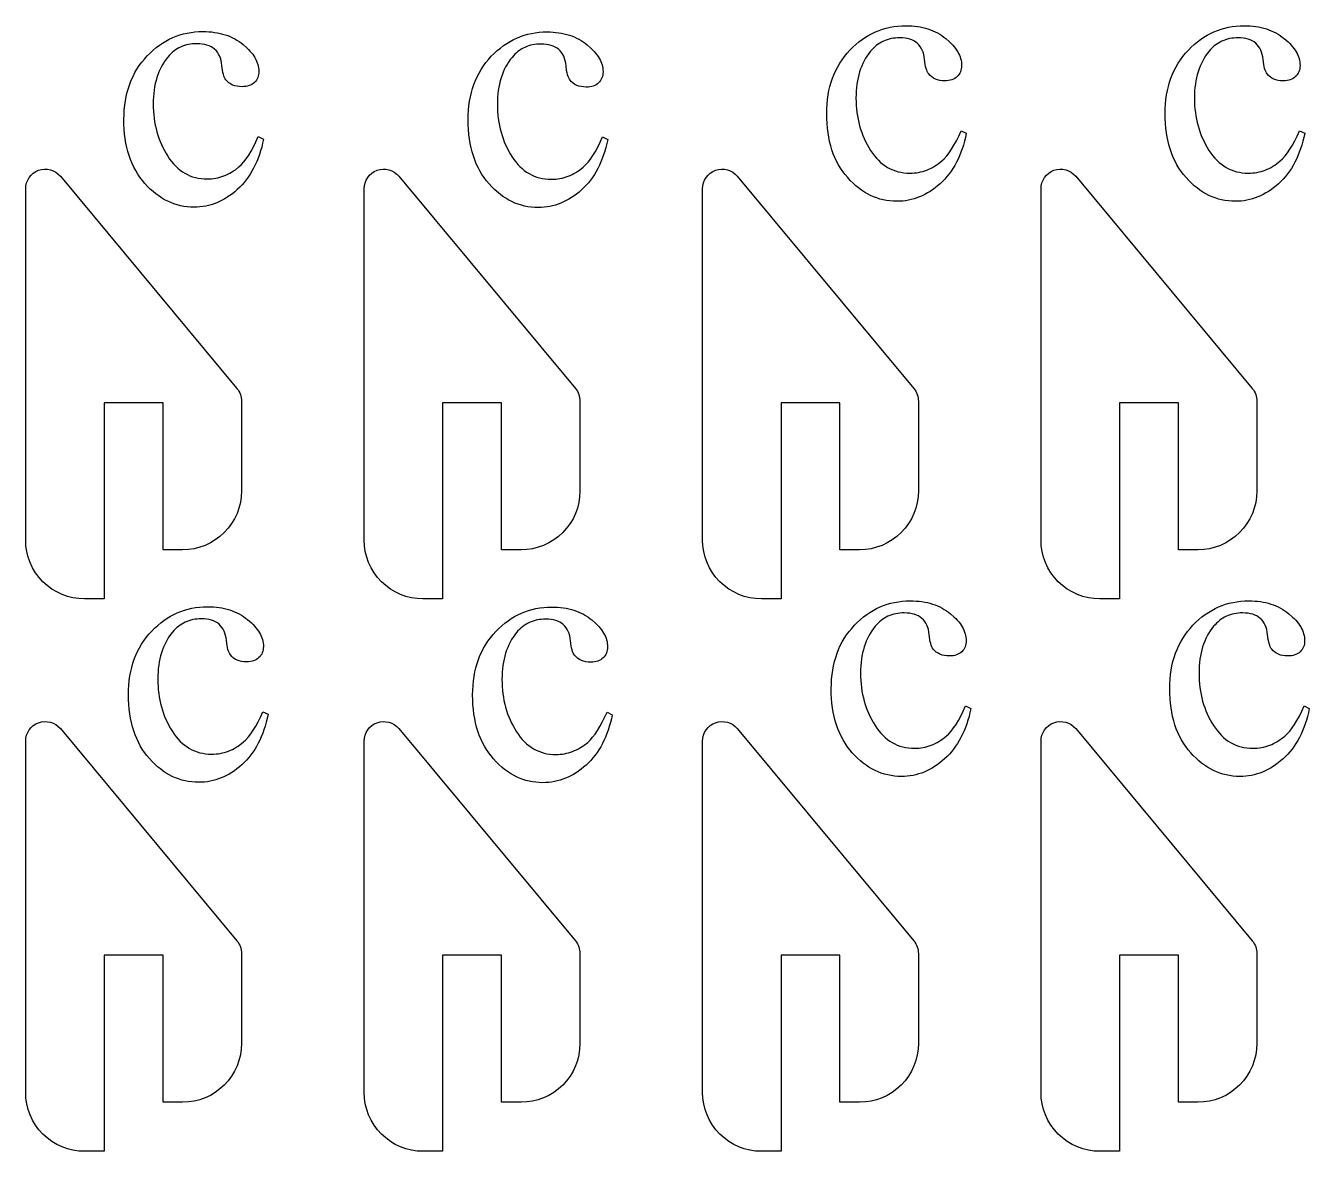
# Model space of a CAD drawing. Extents: x 5 to 599, y -219 to 392.
# Drawn here: x 10.6 to 79.8, y 16.2 to 76.9 of the extents above; entities that cross this region are included whole.
import ezdxf

# ---------------------------------------------------------------- set-up
doc = ezdxf.new("R2010")
doc.units = 0
doc.header["$MEASUREMENT"] = 0
doc.layers.add('EXT', color=1, linetype='CONTINUOUS')
doc.layers.add('TEXT', color=18, linetype='CONTINUOUS')

msp = doc.modelspace()

# ---------------------------------------------------------------- linework, layer by layer
at = {"layer": 'EXT'}
for points in [[(13.751, 45.949, -0.414214), (10.576, 49.124), (10.576, 68.071, -0.701787), (12.448, 68.747), (21.974, 57.297, -0.175235), (22.219, 56.62), (22.219, 51.77, -0.414214), (19.043, 48.595), (17.985, 48.595), (17.985, 56.533), (14.81, 56.533), (14.81, 45.949)], [(32.009, 45.949, -0.414214), (28.834, 49.124), (28.834, 68.071, -0.701787), (30.706, 68.747), (40.231, 57.297, -0.175235), (40.476, 56.62), (40.476, 51.77, -0.414214), (37.301, 48.595), (36.242, 48.595), (36.242, 56.533), (33.067, 56.533), (33.067, 45.949)], [(50.266, 45.949, -0.414214), (47.091, 49.124), (47.091, 68.071, -0.701787), (48.963, 68.747), (58.489, 57.297, -0.175235), (58.733, 56.62), (58.733, 51.77, -0.414214), (55.558, 48.595), (54.5, 48.595), (54.5, 56.533), (51.324, 56.533), (51.324, 45.949)], [(68.523, 45.949, -0.414214), (65.348, 49.124), (65.348, 68.071, -0.701787), (67.22, 68.747), (76.746, 57.297, -0.175235), (76.991, 56.62), (76.991, 51.77, -0.414214), (73.815, 48.595), (72.757, 48.595), (72.757, 56.533), (69.582, 56.533), (69.582, 45.949)], [(13.751, 16.153, -0.414214), (10.576, 19.329), (10.576, 38.275, -0.701787), (12.448, 38.952), (21.974, 27.502, -0.175235), (22.219, 26.825), (22.219, 21.975, -0.414214), (19.043, 18.799), (17.985, 18.799), (17.985, 26.737), (14.81, 26.737), (14.81, 16.153)], [(32.009, 16.153, -0.414214), (28.834, 19.329), (28.834, 38.275, -0.701787), (30.706, 38.952), (40.231, 27.502, -0.175235), (40.476, 26.825), (40.476, 21.975, -0.414214), (37.301, 18.799), (36.242, 18.799), (36.242, 26.737), (33.067, 26.737), (33.067, 16.153)], [(50.266, 16.153, -0.414214), (47.091, 19.329), (47.091, 38.275, -0.701787), (48.963, 38.952), (58.489, 27.502, -0.175235), (58.733, 26.825), (58.733, 21.975, -0.414214), (55.558, 18.799), (54.5, 18.799), (54.5, 26.737), (51.324, 26.737), (51.324, 16.153)], [(68.523, 16.153, -0.414214), (65.348, 19.329), (65.348, 38.275, -0.701787), (67.22, 38.952), (76.746, 27.502, -0.175235), (76.991, 26.825), (76.991, 21.975, -0.414214), (73.815, 18.799), (72.757, 18.799), (72.757, 26.737), (69.582, 26.737), (69.582, 16.153)]]:
    msp.add_lwpolyline(points, format="xyb", close=True, dxfattribs=at)
at = {"layer": 'TEXT'}
for points in [[(61.318, 71.063), (61.27, 70.845), (61.217, 70.634), (61.158, 70.429), (61.094, 70.231), (61.025, 70.038), (60.95, 69.853), (60.87, 69.673), (60.784, 69.5), (60.693, 69.334), (60.596, 69.173), (60.494, 69.02), (60.387, 68.872), (60.274, 68.731), (60.156, 68.596), (60.032, 68.467), (59.903, 68.345), (59.771, 68.23), (59.636, 68.122), (59.5, 68.022), (59.362, 67.929), (59.223, 67.844), (59.081, 67.766), (58.938, 67.695), (58.794, 67.632), (58.647, 67.576), (58.499, 67.528), (58.348, 67.487), (58.197, 67.454), (58.043, 67.428), (57.888, 67.409), (57.73, 67.398), (57.571, 67.394), (57.383, 67.399), (57.197, 67.414), (57.014, 67.439), (56.835, 67.474), (56.658, 67.519), (56.485, 67.574), (56.314, 67.639), (56.147, 67.714), (55.983, 67.799), (55.821, 67.893), (55.663, 67.998), (55.508, 68.113), (55.356, 68.238), (55.207, 68.373), (55.061, 68.517), (54.918, 68.672), (54.781, 68.836), (54.652, 69.006), (54.533, 69.183), (54.423, 69.367), (54.321, 69.559), (54.228, 69.757), (54.144, 69.962), (54.069, 70.175), (54.003, 70.394), (53.945, 70.621), (53.896, 70.854), (53.857, 71.094), (53.826, 71.342), (53.804, 71.596), (53.79, 71.858), (53.786, 72.126), (53.791, 72.386), (53.806, 72.641), (53.83, 72.889), (53.864, 73.13), (53.908, 73.366), (53.962, 73.596), (54.026, 73.819), (54.099, 74.036), (54.183, 74.247), (54.276, 74.452), (54.379, 74.65), (54.491, 74.843), (54.614, 75.029), (54.746, 75.209), (54.888, 75.383), (55.04, 75.551), (55.198, 75.71), (55.361, 75.859), (55.527, 75.998), (55.698, 76.127), (55.872, 76.245), (56.051, 76.353), (56.233, 76.451), (56.419, 76.539), (56.609, 76.616), (56.803, 76.683), (57.001, 76.739), (57.203, 76.786), (57.409, 76.822), (57.618, 76.847), (57.832, 76.863), (58.05, 76.868), (58.212, 76.865), (58.372, 76.857), (58.527, 76.843), (58.679, 76.824), (58.827, 76.8), (58.972, 76.77), (59.112, 76.734), (59.25, 76.693), (59.383, 76.647), (59.513, 76.595), (59.639, 76.538), (59.762, 76.475), (59.881, 76.407), (59.996, 76.334), (60.108, 76.255), (60.216, 76.17), (60.414, 75.995), (60.504, 75.907), (60.587, 75.818), (60.663, 75.729), (60.733, 75.639), (60.796, 75.55), (60.852, 75.459), (60.902, 75.368), (60.945, 75.277), (60.981, 75.186), (61.011, 75.094), (61.035, 75.001), (61.051, 74.908), (61.061, 74.815), (61.064, 74.721), (61.061, 74.631), (61.049, 74.545), (61.031, 74.463), (61.005, 74.386), (60.971, 74.313), (60.93, 74.245), (60.881, 74.181), (60.825, 74.121), (60.763, 74.068), (60.694, 74.021), (60.619, 73.982), (60.539, 73.949), (60.452, 73.924), (60.36, 73.906), (60.261, 73.896), (60.157, 73.892), (60.018, 73.898), (59.887, 73.915), (59.765, 73.944), (59.652, 73.985), (59.548, 74.037), (59.453, 74.101), (59.366, 74.176), (59.289, 74.263), (59.249, 74.32), (59.213, 74.388), (59.18, 74.469), (59.151, 74.56), (59.125, 74.664), (59.103, 74.779), (59.069, 75.043), (59.051, 75.183), (59.024, 75.314), (58.988, 75.437), (58.944, 75.551), (58.89, 75.656), (58.827, 75.753), (58.755, 75.842), (58.674, 75.921), (58.585, 75.99), (58.487, 76.049), (58.381, 76.1), (58.267, 76.141), (58.144, 76.173), (58.014, 76.196), (57.875, 76.21), (57.728, 76.214), (57.607, 76.211), (57.49, 76.203), (57.375, 76.189), (57.264, 76.169), (57.155, 76.144), (57.049, 76.113), (56.947, 76.076), (56.847, 76.034), (56.75, 75.986), (56.657, 75.932), (56.566, 75.873), (56.478, 75.808), (56.393, 75.738), (56.312, 75.661), (56.233, 75.58), (56.157, 75.492), (56.061, 75.37), (55.972, 75.244), (55.888, 75.112), (55.811, 74.976), (55.74, 74.835), (55.675, 74.689), (55.617, 74.538), (55.564, 74.382), (55.518, 74.222), (55.478, 74.057), (55.444, 73.887), (55.416, 73.712), (55.394, 73.533), (55.379, 73.348), (55.37, 73.159), (55.366, 72.965), (55.37, 72.767), (55.379, 72.571), (55.394, 72.378), (55.416, 72.189), (55.443, 72.002), (55.477, 71.818), (55.517, 71.637), (55.563, 71.459), (55.615, 71.284), (55.673, 71.112), (55.738, 70.943), (55.808, 70.776), (55.885, 70.613), (55.968, 70.453), (56.057, 70.295), (56.152, 70.141), (56.252, 69.992), (56.357, 69.854), (56.466, 69.725), (56.579, 69.605), (56.697, 69.495), (56.818, 69.394), (56.945, 69.304), (57.075, 69.222), (57.21, 69.151), (57.349, 69.088), (57.492, 69.036), (57.64, 68.993), (57.792, 68.959), (57.948, 68.935), (58.109, 68.921), (58.274, 68.916), (58.393, 68.919), (58.51, 68.926), (58.626, 68.939), (58.74, 68.957), (58.853, 68.98), (58.964, 69.008), (59.073, 69.041), (59.181, 69.08), (59.288, 69.123), (59.393, 69.172), (59.496, 69.225), (59.598, 69.284), (59.699, 69.348), (59.798, 69.417), (59.991, 69.57), (60.125, 69.693), (60.258, 69.84), (60.389, 70.009), (60.52, 70.202), (60.65, 70.417), (60.78, 70.655), (60.908, 70.916), (61.035, 71.199)], [(79.575, 71.063), (79.528, 70.845), (79.474, 70.634), (79.416, 70.429), (79.352, 70.231), (79.282, 70.038), (79.207, 69.853), (79.127, 69.673), (79.041, 69.5), (78.95, 69.334), (78.854, 69.173), (78.752, 69.02), (78.644, 68.872), (78.532, 68.731), (78.413, 68.596), (78.29, 68.467), (78.161, 68.345), (78.028, 68.23), (77.894, 68.122), (77.758, 68.022), (77.62, 67.929), (77.48, 67.844), (77.339, 67.766), (77.196, 67.695), (77.051, 67.632), (76.904, 67.576), (76.756, 67.528), (76.606, 67.487), (76.454, 67.454), (76.3, 67.428), (76.145, 67.409), (75.988, 67.398), (75.829, 67.394), (75.64, 67.399), (75.454, 67.414), (75.272, 67.439), (75.092, 67.474), (74.916, 67.519), (74.742, 67.574), (74.572, 67.639), (74.404, 67.714), (74.24, 67.799), (74.079, 67.893), (73.921, 67.998), (73.765, 68.113), (73.613, 68.238), (73.464, 68.373), (73.318, 68.517), (73.175, 68.672), (73.038, 68.836), (72.91, 69.006), (72.79, 69.183), (72.68, 69.367), (72.578, 69.559), (72.485, 69.757), (72.401, 69.962), (72.326, 70.175), (72.26, 70.394), (72.202, 70.621), (72.154, 70.854), (72.114, 71.094), (72.083, 71.342), (72.061, 71.596), (72.048, 71.858), (72.043, 72.126), (72.048, 72.386), (72.063, 72.641), (72.087, 72.889), (72.122, 73.13), (72.166, 73.366), (72.22, 73.596), (72.283, 73.819), (72.357, 74.036), (72.44, 74.247), (72.533, 74.452), (72.636, 74.65), (72.749, 74.843), (72.871, 75.029), (73.003, 75.209), (73.145, 75.383), (73.297, 75.551), (73.456, 75.71), (73.618, 75.859), (73.785, 75.998), (73.955, 76.127), (74.13, 76.245), (74.308, 76.353), (74.49, 76.451), (74.676, 76.539), (74.866, 76.616), (75.06, 76.683), (75.258, 76.739), (75.46, 76.786), (75.666, 76.822), (75.876, 76.847), (76.089, 76.863), (76.307, 76.868), (76.47, 76.865), (76.629, 76.857), (76.784, 76.843), (76.936, 76.824), (77.084, 76.8), (77.229, 76.77), (77.37, 76.734), (77.507, 76.693), (77.641, 76.647), (77.77, 76.595), (77.897, 76.538), (78.019, 76.475), (78.138, 76.407), (78.253, 76.334), (78.365, 76.255), (78.473, 76.17), (78.672, 75.995), (78.761, 75.907), (78.844, 75.818), (78.921, 75.729), (78.99, 75.639), (79.053, 75.55), (79.11, 75.459), (79.159, 75.368), (79.202, 75.277), (79.239, 75.186), (79.269, 75.094), (79.292, 75.001), (79.309, 74.908), (79.318, 74.815), (79.322, 74.721), (79.318, 74.631), (79.307, 74.545), (79.288, 74.463), (79.262, 74.386), (79.228, 74.313), (79.187, 74.245), (79.139, 74.181), (79.083, 74.121), (79.02, 74.068), (78.951, 74.021), (78.877, 73.982), (78.796, 73.949), (78.71, 73.924), (78.617, 73.906), (78.519, 73.896), (78.414, 73.892), (78.275, 73.898), (78.144, 73.915), (78.022, 73.944), (77.909, 73.985), (77.805, 74.037), (77.71, 74.101), (77.624, 74.176), (77.546, 74.263), (77.506, 74.32), (77.47, 74.388), (77.437, 74.469), (77.408, 74.56), (77.383, 74.664), (77.36, 74.779), (77.327, 75.043), (77.309, 75.183), (77.282, 75.314), (77.246, 75.437), (77.201, 75.551), (77.147, 75.656), (77.084, 75.753), (77.012, 75.842), (76.931, 75.921), (76.842, 75.99), (76.744, 76.049), (76.638, 76.1), (76.524, 76.141), (76.402, 76.173), (76.271, 76.196), (76.132, 76.21), (75.985, 76.214), (75.865, 76.211), (75.747, 76.203), (75.632, 76.189), (75.521, 76.169), (75.412, 76.144), (75.307, 76.113), (75.204, 76.076), (75.104, 76.034), (75.008, 75.986), (74.914, 75.932), (74.823, 75.873), (74.736, 75.808), (74.651, 75.738), (74.569, 75.661), (74.49, 75.58), (74.414, 75.492), (74.318, 75.37), (74.229, 75.244), (74.146, 75.112), (74.068, 74.976), (73.997, 74.835), (73.933, 74.689), (73.874, 74.538), (73.821, 74.382), (73.775, 74.222), (73.735, 74.057), (73.701, 73.887), (73.673, 73.712), (73.652, 73.533), (73.636, 73.348), (73.627, 73.159), (73.624, 72.965), (73.627, 72.767), (73.636, 72.571), (73.652, 72.378), (73.673, 72.189), (73.701, 72.002), (73.734, 71.818), (73.774, 71.637), (73.82, 71.459), (73.872, 71.284), (73.931, 71.112), (73.995, 70.943), (74.066, 70.776), (74.142, 70.613), (74.225, 70.453), (74.314, 70.295), (74.409, 70.141), (74.51, 69.992), (74.614, 69.854), (74.723, 69.725), (74.836, 69.605), (74.954, 69.495), (75.076, 69.394), (75.202, 69.304), (75.333, 69.222), (75.467, 69.151), (75.606, 69.088), (75.75, 69.036), (75.897, 68.993), (76.049, 68.959), (76.206, 68.935), (76.366, 68.921), (76.531, 68.916), (76.65, 68.919), (76.767, 68.926), (76.883, 68.939), (76.997, 68.957), (77.11, 68.98), (77.221, 69.008), (77.331, 69.041), (77.439, 69.08), (77.545, 69.123), (77.65, 69.172), (77.754, 69.225), (77.856, 69.284), (77.956, 69.348), (78.055, 69.417), (78.249, 69.57), (78.382, 69.693), (78.515, 69.84), (78.647, 70.009), (78.778, 70.202), (78.908, 70.417), (79.037, 70.655), (79.165, 70.916), (79.292, 71.199)], [(23.408, 70.746), (23.36, 70.528), (23.307, 70.317), (23.248, 70.112), (23.184, 69.914), (23.115, 69.722), (23.04, 69.536), (22.96, 69.357), (22.874, 69.184), (22.783, 69.017), (22.686, 68.857), (22.584, 68.703), (22.477, 68.555), (22.364, 68.414), (22.246, 68.279), (22.122, 68.151), (21.993, 68.029), (21.861, 67.914), (21.726, 67.806), (21.59, 67.705), (21.452, 67.613), (21.313, 67.527), (21.171, 67.449), (21.028, 67.378), (20.883, 67.315), (20.737, 67.26), (20.588, 67.211), (20.438, 67.17), (20.286, 67.137), (20.133, 67.111), (19.977, 67.092), (19.82, 67.081), (19.661, 67.077), (19.473, 67.082), (19.287, 67.097), (19.104, 67.122), (18.925, 67.157), (18.748, 67.202), (18.575, 67.257), (18.404, 67.322), (18.237, 67.397), (18.073, 67.482), (17.911, 67.577), (17.753, 67.682), (17.598, 67.796), (17.446, 67.921), (17.297, 68.056), (17.151, 68.201), (17.008, 68.356), (16.871, 68.519), (16.742, 68.689), (16.623, 68.866), (16.512, 69.051), (16.411, 69.242), (16.318, 69.44), (16.234, 69.646), (16.159, 69.858), (16.092, 70.077), (16.035, 70.304), (15.986, 70.537), (15.947, 70.778), (15.916, 71.025), (15.894, 71.279), (15.88, 71.541), (15.876, 71.809), (15.881, 72.07), (15.895, 72.324), (15.92, 72.572), (15.954, 72.814), (15.998, 73.049), (16.052, 73.279), (16.116, 73.502), (16.189, 73.719), (16.273, 73.93), (16.366, 74.135), (16.468, 74.334), (16.581, 74.526), (16.704, 74.712), (16.836, 74.892), (16.978, 75.066), (17.13, 75.234), (17.288, 75.393), (17.451, 75.543), (17.617, 75.682), (17.788, 75.81), (17.962, 75.929), (18.141, 76.037), (18.323, 76.134), (18.509, 76.222), (18.699, 76.299), (18.893, 76.366), (19.091, 76.423), (19.293, 76.469), (19.499, 76.505), (19.708, 76.531), (19.922, 76.546), (20.14, 76.551), (20.302, 76.548), (20.461, 76.54), (20.617, 76.527), (20.769, 76.508), (20.917, 76.483), (21.062, 76.453), (21.202, 76.418), (21.34, 76.377), (21.473, 76.33), (21.603, 76.279), (21.729, 76.221), (21.852, 76.159), (21.971, 76.091), (22.086, 76.017), (22.198, 75.938), (22.305, 75.854), (22.504, 75.678), (22.594, 75.59), (22.677, 75.501), (22.753, 75.412), (22.823, 75.323), (22.886, 75.233), (22.942, 75.143), (22.992, 75.052), (23.035, 74.961), (23.071, 74.869), (23.101, 74.777), (23.124, 74.685), (23.141, 74.592), (23.151, 74.498), (23.154, 74.405), (23.151, 74.314), (23.139, 74.228), (23.121, 74.147), (23.095, 74.069), (23.061, 73.996), (23.02, 73.928), (22.971, 73.864), (22.915, 73.805), (22.853, 73.751), (22.784, 73.704), (22.709, 73.665), (22.629, 73.633), (22.542, 73.608), (22.45, 73.59), (22.351, 73.579), (22.247, 73.575), (22.107, 73.581), (21.977, 73.599), (21.855, 73.627), (21.742, 73.668), (21.638, 73.72), (21.543, 73.784), (21.456, 73.859), (21.379, 73.946), (21.339, 74.003), (21.303, 74.072), (21.27, 74.152), (21.241, 74.244), (21.215, 74.347), (21.193, 74.462), (21.159, 74.727), (21.141, 74.866), (21.114, 74.997), (21.078, 75.12), (21.033, 75.234), (20.98, 75.339), (20.917, 75.436), (20.845, 75.525), (20.764, 75.605), (20.674, 75.673), (20.577, 75.733), (20.471, 75.783), (20.357, 75.824), (20.234, 75.856), (20.104, 75.879), (19.965, 75.893), (19.818, 75.897), (19.697, 75.895), (19.58, 75.886), (19.465, 75.872), (19.353, 75.852), (19.245, 75.827), (19.139, 75.796), (19.037, 75.759), (18.937, 75.717), (18.84, 75.669), (18.747, 75.615), (18.656, 75.556), (18.568, 75.491), (18.483, 75.421), (18.401, 75.345), (18.323, 75.263), (18.247, 75.175), (18.151, 75.054), (18.061, 74.927), (17.978, 74.795), (17.901, 74.659), (17.83, 74.518), (17.765, 74.372), (17.706, 74.221), (17.654, 74.066), (17.608, 73.905), (17.568, 73.74), (17.534, 73.57), (17.506, 73.395), (17.484, 73.216), (17.469, 73.032), (17.46, 72.842), (17.456, 72.648), (17.46, 72.45), (17.469, 72.254), (17.484, 72.062), (17.506, 71.872), (17.533, 71.685), (17.567, 71.501), (17.607, 71.32), (17.653, 71.142), (17.705, 70.967), (17.763, 70.795), (17.828, 70.626), (17.898, 70.46), (17.975, 70.296), (18.058, 70.136), (18.147, 69.978), (18.242, 69.824), (18.342, 69.676), (18.447, 69.537), (18.556, 69.408), (18.669, 69.288), (18.787, 69.178), (18.908, 69.078), (19.035, 68.987), (19.165, 68.906), (19.3, 68.834), (19.439, 68.772), (19.582, 68.719), (19.73, 68.676), (19.882, 68.643), (20.038, 68.619), (20.199, 68.604), (20.364, 68.599), (20.483, 68.602), (20.6, 68.61), (20.716, 68.622), (20.83, 68.64), (20.942, 68.663), (21.054, 68.691), (21.163, 68.725), (21.271, 68.763), (21.378, 68.806), (21.483, 68.855), (21.586, 68.908), (21.688, 68.967), (21.789, 69.031), (21.888, 69.1), (22.081, 69.253), (22.215, 69.377), (22.348, 69.523), (22.479, 69.693), (22.61, 69.885), (22.74, 70.1), (22.87, 70.338), (22.998, 70.599), (23.125, 70.883)], [(41.974, 70.727), (41.926, 70.51), (41.873, 70.298), (41.814, 70.094), (41.75, 69.895), (41.68, 69.703), (41.606, 69.517), (41.525, 69.338), (41.44, 69.165), (41.348, 68.998), (41.252, 68.838), (41.15, 68.684), (41.043, 68.536), (40.93, 68.395), (40.812, 68.26), (40.688, 68.132), (40.559, 68.01), (40.426, 67.895), (40.292, 67.787), (40.156, 67.687), (40.018, 67.594), (39.879, 67.508), (39.737, 67.43), (39.594, 67.36), (39.449, 67.296), (39.303, 67.241), (39.154, 67.192), (39.004, 67.152), (38.852, 67.118), (38.699, 67.092), (38.543, 67.073), (38.386, 67.062), (38.227, 67.059), (38.038, 67.064), (37.853, 67.079), (37.67, 67.104), (37.491, 67.138), (37.314, 67.183), (37.141, 67.238), (36.97, 67.303), (36.803, 67.378), (36.638, 67.463), (36.477, 67.558), (36.319, 67.663), (36.164, 67.778), (36.012, 67.902), (35.862, 68.037), (35.716, 68.182), (35.573, 68.337), (35.436, 68.5), (35.308, 68.67), (35.189, 68.848), (35.078, 69.032), (34.977, 69.223), (34.884, 69.422), (34.8, 69.627), (34.725, 69.839), (34.658, 70.059), (34.601, 70.285), (34.552, 70.518), (34.512, 70.759), (34.481, 71.006), (34.459, 71.261), (34.446, 71.522), (34.442, 71.791), (34.447, 72.051), (34.461, 72.305), (34.486, 72.553), (34.52, 72.795), (34.564, 73.031), (34.618, 73.26), (34.682, 73.483), (34.755, 73.7), (34.838, 73.911), (34.931, 74.116), (35.034, 74.315), (35.147, 74.507), (35.269, 74.693), (35.401, 74.874), (35.544, 75.047), (35.695, 75.215), (35.854, 75.375), (36.017, 75.524), (36.183, 75.663), (36.354, 75.791), (36.528, 75.91), (36.706, 76.018), (36.889, 76.116), (37.075, 76.203), (37.265, 76.28), (37.459, 76.347), (37.657, 76.404), (37.859, 76.45), (38.064, 76.486), (38.274, 76.512), (38.488, 76.527), (38.705, 76.532), (38.868, 76.53), (39.027, 76.521), (39.183, 76.508), (39.335, 76.489), (39.483, 76.464), (39.627, 76.434), (39.768, 76.399), (39.905, 76.358), (40.039, 76.312), (40.169, 76.26), (40.295, 76.203), (40.418, 76.14), (40.536, 76.072), (40.652, 75.998), (40.763, 75.919), (40.871, 75.835), (41.07, 75.659), (41.16, 75.571), (41.243, 75.483), (41.319, 75.393), (41.388, 75.304), (41.451, 75.214), (41.508, 75.124), (41.558, 75.033), (41.601, 74.942), (41.637, 74.85), (41.667, 74.758), (41.69, 74.666), (41.707, 74.573), (41.717, 74.48), (41.72, 74.386), (41.716, 74.295), (41.705, 74.209), (41.686, 74.128), (41.66, 74.05), (41.627, 73.978), (41.586, 73.909), (41.537, 73.845), (41.481, 73.786), (41.418, 73.732), (41.35, 73.685), (41.275, 73.646), (41.194, 73.614), (41.108, 73.589), (41.015, 73.571), (40.917, 73.56), (40.813, 73.557), (40.673, 73.562), (40.543, 73.58), (40.421, 73.609), (40.308, 73.649), (40.204, 73.701), (40.108, 73.765), (40.022, 73.84), (39.944, 73.927), (39.905, 73.984), (39.868, 74.053), (39.836, 74.133), (39.807, 74.225), (39.781, 74.328), (39.759, 74.443), (39.725, 74.708), (39.707, 74.847), (39.68, 74.979), (39.644, 75.101), (39.599, 75.215), (39.545, 75.321), (39.482, 75.418), (39.411, 75.506), (39.33, 75.586), (39.24, 75.655), (39.142, 75.714), (39.037, 75.764), (38.922, 75.805), (38.8, 75.837), (38.669, 75.86), (38.53, 75.874), (38.383, 75.879), (38.263, 75.876), (38.145, 75.867), (38.031, 75.853), (37.919, 75.833), (37.811, 75.808), (37.705, 75.777), (37.602, 75.74), (37.503, 75.698), (37.406, 75.65), (37.312, 75.597), (37.222, 75.537), (37.134, 75.472), (37.049, 75.402), (36.967, 75.326), (36.888, 75.244), (36.812, 75.157), (36.717, 75.035), (36.627, 74.908), (36.544, 74.776), (36.467, 74.64), (36.396, 74.499), (36.331, 74.353), (36.272, 74.202), (36.22, 74.047), (36.173, 73.886), (36.133, 73.721), (36.099, 73.551), (36.072, 73.377), (36.05, 73.197), (36.035, 73.013), (36.025, 72.824), (36.022, 72.63), (36.025, 72.431), (36.034, 72.235), (36.05, 72.043), (36.071, 71.853), (36.099, 71.666), (36.133, 71.482), (36.173, 71.301), (36.219, 71.123), (36.271, 70.948), (36.329, 70.776), (36.393, 70.607), (36.464, 70.441), (36.541, 70.277), (36.624, 70.117), (36.712, 69.96), (36.808, 69.805), (36.908, 69.657), (37.013, 69.518), (37.121, 69.389), (37.235, 69.269), (37.352, 69.159), (37.474, 69.059), (37.6, 68.968), (37.731, 68.887), (37.866, 68.815), (38.005, 68.753), (38.148, 68.7), (38.296, 68.657), (38.448, 68.624), (38.604, 68.6), (38.765, 68.585), (38.93, 68.581), (39.048, 68.583), (39.166, 68.591), (39.281, 68.604), (39.396, 68.621), (39.508, 68.644), (39.619, 68.673), (39.729, 68.706), (39.837, 68.744), (39.944, 68.787), (40.049, 68.836), (40.152, 68.89), (40.254, 68.948), (40.355, 69.012), (40.454, 69.081), (40.647, 69.234), (40.781, 69.358), (40.913, 69.504), (41.045, 69.674), (41.176, 69.866), (41.306, 70.081), (41.435, 70.319), (41.563, 70.58), (41.691, 70.864)], [(61.564, 40.041), (61.516, 39.823), (61.463, 39.612), (61.404, 39.407), (61.34, 39.209), (61.271, 39.017), (61.196, 38.831), (61.115, 38.652), (61.03, 38.479), (60.939, 38.312), (60.842, 38.152), (60.74, 37.998), (60.633, 37.85), (60.52, 37.709), (60.402, 37.574), (60.278, 37.446), (60.149, 37.324), (60.017, 37.209), (59.882, 37.101), (59.746, 37), (59.608, 36.908), (59.469, 36.822), (59.327, 36.744), (59.184, 36.673), (59.039, 36.61), (58.893, 36.555), (58.744, 36.506), (58.594, 36.465), (58.442, 36.432), (58.289, 36.406), (58.133, 36.387), (57.976, 36.376), (57.817, 36.372), (57.629, 36.377), (57.443, 36.392), (57.26, 36.417), (57.081, 36.452), (56.904, 36.497), (56.731, 36.552), (56.56, 36.617), (56.393, 36.692), (56.229, 36.777), (56.067, 36.872), (55.909, 36.977), (55.754, 37.091), (55.602, 37.216), (55.453, 37.351), (55.307, 37.496), (55.164, 37.651), (55.026, 37.814), (54.898, 37.984), (54.779, 38.161), (54.668, 38.346), (54.567, 38.537), (54.474, 38.735), (54.39, 38.941), (54.315, 39.153), (54.248, 39.373), (54.191, 39.599), (54.142, 39.832), (54.102, 40.073), (54.072, 40.32), (54.049, 40.575), (54.036, 40.836), (54.032, 41.104), (54.037, 41.365), (54.051, 41.619), (54.076, 41.867), (54.11, 42.109), (54.154, 42.344), (54.208, 42.574), (54.272, 42.797), (54.345, 43.014), (54.428, 43.225), (54.521, 43.43), (54.624, 43.629), (54.737, 43.821), (54.859, 44.007), (54.992, 44.187), (55.134, 44.361), (55.285, 44.529), (55.444, 44.689), (55.607, 44.838), (55.773, 44.977), (55.944, 45.105), (56.118, 45.224), (56.296, 45.332), (56.479, 45.429), (56.665, 45.517), (56.855, 45.594), (57.049, 45.661), (57.247, 45.718), (57.449, 45.764), (57.654, 45.8), (57.864, 45.826), (58.078, 45.841), (58.295, 45.846), (58.458, 45.843), (58.617, 45.835), (58.773, 45.822), (58.925, 45.803), (59.073, 45.778), (59.217, 45.748), (59.358, 45.713), (59.495, 45.672), (59.629, 45.625), (59.759, 45.574), (59.885, 45.516), (60.008, 45.454), (60.127, 45.386), (60.242, 45.312), (60.353, 45.233), (60.461, 45.149), (60.66, 44.973), (60.75, 44.885), (60.833, 44.796), (60.909, 44.707), (60.979, 44.618), (61.042, 44.528), (61.098, 44.438), (61.148, 44.347), (61.191, 44.256), (61.227, 44.164), (61.257, 44.072), (61.28, 43.98), (61.297, 43.887), (61.307, 43.793), (61.31, 43.7), (61.306, 43.609), (61.295, 43.523), (61.277, 43.442), (61.25, 43.364), (61.217, 43.292), (61.176, 43.223), (61.127, 43.159), (61.071, 43.1), (61.008, 43.046), (60.94, 42.999), (60.865, 42.96), (60.785, 42.928), (60.698, 42.903), (60.606, 42.885), (60.507, 42.874), (60.403, 42.87), (60.263, 42.876), (60.133, 42.894), (60.011, 42.923), (59.898, 42.963), (59.794, 43.015), (59.699, 43.079), (59.612, 43.154), (59.534, 43.241), (59.495, 43.298), (59.459, 43.367), (59.426, 43.447), (59.397, 43.539), (59.371, 43.642), (59.349, 43.757), (59.315, 44.022), (59.297, 44.161), (59.27, 44.292), (59.234, 44.415), (59.189, 44.529), (59.135, 44.635), (59.073, 44.731), (59.001, 44.82), (58.92, 44.9), (58.83, 44.968), (58.733, 45.028), (58.627, 45.078), (58.512, 45.119), (58.39, 45.151), (58.259, 45.174), (58.121, 45.188), (57.973, 45.192), (57.853, 45.19), (57.735, 45.181), (57.621, 45.167), (57.509, 45.147), (57.401, 45.122), (57.295, 45.091), (57.193, 45.054), (57.093, 45.012), (56.996, 44.964), (56.902, 44.91), (56.812, 44.851), (56.724, 44.786), (56.639, 44.716), (56.557, 44.64), (56.478, 44.558), (56.403, 44.471), (56.307, 44.349), (56.217, 44.222), (56.134, 44.09), (56.057, 43.954), (55.986, 43.813), (55.921, 43.667), (55.862, 43.516), (55.81, 43.361), (55.764, 43.2), (55.723, 43.035), (55.689, 42.865), (55.662, 42.691), (55.64, 42.511), (55.625, 42.327), (55.615, 42.137), (55.612, 41.944), (55.615, 41.745), (55.625, 41.549), (55.64, 41.357), (55.661, 41.167), (55.689, 40.98), (55.723, 40.796), (55.763, 40.615), (55.809, 40.437), (55.861, 40.262), (55.919, 40.09), (55.984, 39.921), (56.054, 39.755), (56.131, 39.591), (56.214, 39.431), (56.303, 39.274), (56.398, 39.119), (56.498, 38.971), (56.603, 38.832), (56.712, 38.703), (56.825, 38.583), (56.942, 38.473), (57.064, 38.373), (57.19, 38.282), (57.321, 38.201), (57.456, 38.129), (57.595, 38.067), (57.738, 38.014), (57.886, 37.971), (58.038, 37.938), (58.194, 37.914), (58.355, 37.899), (58.52, 37.895), (58.639, 37.897), (58.756, 37.905), (58.871, 37.918), (58.986, 37.935), (59.098, 37.958), (59.209, 37.986), (59.319, 38.02), (59.427, 38.058), (59.534, 38.101), (59.639, 38.15), (59.742, 38.204), (59.844, 38.262), (59.945, 38.326), (60.044, 38.395), (60.237, 38.548), (60.371, 38.672), (60.503, 38.818), (60.635, 38.988), (60.766, 39.18), (60.896, 39.395), (61.025, 39.633), (61.154, 39.894), (61.281, 40.178)], [(79.821, 40.041), (79.773, 39.823), (79.72, 39.612), (79.662, 39.407), (79.597, 39.209), (79.528, 39.017), (79.453, 38.831), (79.373, 38.652), (79.287, 38.479), (79.196, 38.312), (79.099, 38.152), (78.997, 37.998), (78.89, 37.85), (78.777, 37.709), (78.659, 37.574), (78.536, 37.446), (78.407, 37.324), (78.274, 37.209), (78.14, 37.101), (78.004, 37), (77.866, 36.908), (77.726, 36.822), (77.585, 36.744), (77.442, 36.673), (77.297, 36.61), (77.15, 36.555), (77.002, 36.506), (76.852, 36.465), (76.7, 36.432), (76.546, 36.406), (76.391, 36.387), (76.234, 36.376), (76.075, 36.372), (75.886, 36.377), (75.7, 36.392), (75.518, 36.417), (75.338, 36.452), (75.162, 36.497), (74.988, 36.552), (74.818, 36.617), (74.65, 36.692), (74.486, 36.777), (74.325, 36.872), (74.166, 36.977), (74.011, 37.091), (73.859, 37.216), (73.71, 37.351), (73.564, 37.496), (73.421, 37.651), (73.284, 37.814), (73.156, 37.984), (73.036, 38.161), (72.926, 38.346), (72.824, 38.537), (72.731, 38.735), (72.647, 38.941), (72.572, 39.153), (72.506, 39.373), (72.448, 39.599), (72.4, 39.832), (72.36, 40.073), (72.329, 40.32), (72.307, 40.575), (72.294, 40.836), (72.289, 41.104), (72.294, 41.365), (72.309, 41.619), (72.333, 41.867), (72.367, 42.109), (72.412, 42.344), (72.465, 42.574), (72.529, 42.797), (72.603, 43.014), (72.686, 43.225), (72.779, 43.43), (72.882, 43.629), (72.994, 43.821), (73.117, 44.007), (73.249, 44.187), (73.391, 44.361), (73.543, 44.529), (73.702, 44.689), (73.864, 44.838), (74.031, 44.977), (74.201, 45.105), (74.376, 45.224), (74.554, 45.332), (74.736, 45.429), (74.922, 45.517), (75.112, 45.594), (75.306, 45.661), (75.504, 45.718), (75.706, 45.764), (75.912, 45.8), (76.122, 45.826), (76.335, 45.841), (76.553, 45.846), (76.716, 45.843), (76.875, 45.835), (77.03, 45.822), (77.182, 45.803), (77.33, 45.778), (77.475, 45.748), (77.616, 45.713), (77.753, 45.672), (77.886, 45.625), (78.016, 45.574), (78.143, 45.516), (78.265, 45.454), (78.384, 45.386), (78.499, 45.312), (78.611, 45.233), (78.719, 45.149), (78.918, 44.973), (79.007, 44.885), (79.09, 44.796), (79.166, 44.707), (79.236, 44.618), (79.299, 44.528), (79.355, 44.438), (79.405, 44.347), (79.448, 44.256), (79.485, 44.164), (79.515, 44.072), (79.538, 43.98), (79.554, 43.887), (79.564, 43.793), (79.568, 43.7), (79.564, 43.609), (79.553, 43.523), (79.534, 43.442), (79.508, 43.364), (79.474, 43.292), (79.433, 43.223), (79.385, 43.159), (79.329, 43.1), (79.266, 43.046), (79.197, 42.999), (79.123, 42.96), (79.042, 42.928), (78.955, 42.903), (78.863, 42.885), (78.765, 42.874), (78.66, 42.87), (78.521, 42.876), (78.39, 42.894), (78.268, 42.923), (78.155, 42.963), (78.051, 43.015), (77.956, 43.079), (77.869, 43.154), (77.792, 43.241), (77.752, 43.298), (77.716, 43.367), (77.683, 43.447), (77.654, 43.539), (77.628, 43.642), (77.606, 43.757), (77.572, 44.022), (77.554, 44.161), (77.528, 44.292), (77.492, 44.415), (77.447, 44.529), (77.393, 44.635), (77.33, 44.731), (77.258, 44.82), (77.177, 44.9), (77.088, 44.968), (76.99, 45.028), (76.884, 45.078), (76.77, 45.119), (76.647, 45.151), (76.517, 45.174), (76.378, 45.188), (76.231, 45.192), (76.11, 45.19), (75.993, 45.181), (75.878, 45.167), (75.767, 45.147), (75.658, 45.122), (75.553, 45.091), (75.45, 45.054), (75.35, 45.012), (75.254, 44.964), (75.16, 44.91), (75.069, 44.851), (74.981, 44.786), (74.897, 44.716), (74.815, 44.64), (74.736, 44.558), (74.66, 44.471), (74.564, 44.349), (74.475, 44.222), (74.391, 44.09), (74.314, 43.954), (74.243, 43.813), (74.178, 43.667), (74.12, 43.516), (74.067, 43.361), (74.021, 43.2), (73.981, 43.035), (73.947, 42.865), (73.919, 42.691), (73.897, 42.511), (73.882, 42.327), (73.873, 42.137), (73.87, 41.944), (73.873, 41.745), (73.882, 41.549), (73.897, 41.357), (73.919, 41.167), (73.946, 40.98), (73.98, 40.796), (74.02, 40.615), (74.066, 40.437), (74.118, 40.262), (74.177, 40.09), (74.241, 39.921), (74.311, 39.755), (74.388, 39.591), (74.471, 39.431), (74.56, 39.274), (74.655, 39.119), (74.755, 38.971), (74.86, 38.832), (74.969, 38.703), (75.082, 38.583), (75.2, 38.473), (75.322, 38.373), (75.448, 38.282), (75.578, 38.201), (75.713, 38.129), (75.852, 38.067), (75.996, 38.014), (76.143, 37.971), (76.295, 37.938), (76.452, 37.914), (76.612, 37.899), (76.777, 37.895), (76.896, 37.897), (77.013, 37.905), (77.129, 37.918), (77.243, 37.935), (77.356, 37.958), (77.467, 37.986), (77.576, 38.02), (77.685, 38.058), (77.791, 38.101), (77.896, 38.15), (78, 38.204), (78.102, 38.262), (78.202, 38.326), (78.301, 38.395), (78.494, 38.548), (78.628, 38.672), (78.761, 38.818), (78.893, 38.988), (79.024, 39.18), (79.154, 39.395), (79.283, 39.633), (79.411, 39.894), (79.538, 40.178)], [(23.654, 39.724), (23.606, 39.507), (23.553, 39.296), (23.494, 39.091), (23.43, 38.892), (23.361, 38.7), (23.286, 38.514), (23.205, 38.335), (23.12, 38.162), (23.028, 37.995), (22.932, 37.835), (22.83, 37.681), (22.723, 37.534), (22.61, 37.392), (22.492, 37.258), (22.368, 37.129), (22.239, 37.007), (22.106, 36.892), (21.972, 36.784), (21.836, 36.684), (21.698, 36.591), (21.559, 36.505), (21.417, 36.427), (21.274, 36.357), (21.129, 36.294), (20.983, 36.238), (20.834, 36.19), (20.684, 36.149), (20.532, 36.115), (20.379, 36.089), (20.223, 36.071), (20.066, 36.06), (19.907, 36.056), (19.719, 36.061), (19.533, 36.076), (19.35, 36.101), (19.171, 36.136), (18.994, 36.181), (18.821, 36.236), (18.65, 36.3), (18.483, 36.375), (18.318, 36.46), (18.157, 36.555), (17.999, 36.66), (17.844, 36.775), (17.692, 36.9), (17.542, 37.034), (17.396, 37.179), (17.253, 37.334), (17.116, 37.497), (16.988, 37.667), (16.869, 37.845), (16.758, 38.029), (16.657, 38.22), (16.564, 38.419), (16.48, 38.624), (16.405, 38.836), (16.338, 39.056), (16.281, 39.282), (16.232, 39.516), (16.192, 39.756), (16.161, 40.003), (16.139, 40.258), (16.126, 40.519), (16.122, 40.788), (16.127, 41.048), (16.141, 41.302), (16.166, 41.55), (16.2, 41.792), (16.244, 42.028), (16.298, 42.257), (16.362, 42.481), (16.435, 42.698), (16.518, 42.909), (16.611, 43.113), (16.714, 43.312), (16.827, 43.504), (16.949, 43.691), (17.082, 43.871), (17.224, 44.045), (17.375, 44.212), (17.534, 44.372), (17.697, 44.521), (17.863, 44.66), (18.034, 44.789), (18.208, 44.907), (18.386, 45.015), (18.569, 45.113), (18.755, 45.2), (18.945, 45.277), (19.139, 45.344), (19.337, 45.401), (19.539, 45.447), (19.744, 45.483), (19.954, 45.509), (20.168, 45.524), (20.385, 45.529), (20.548, 45.527), (20.707, 45.519), (20.863, 45.505), (21.015, 45.486), (21.163, 45.461), (21.307, 45.431), (21.448, 45.396), (21.585, 45.355), (21.719, 45.309), (21.849, 45.257), (21.975, 45.2), (22.098, 45.137), (22.217, 45.069), (22.332, 44.995), (22.443, 44.916), (22.551, 44.832), (22.75, 44.657), (22.84, 44.568), (22.923, 44.48), (22.999, 44.391), (23.069, 44.301), (23.132, 44.211), (23.188, 44.121), (23.238, 44.03), (23.281, 43.939), (23.317, 43.847), (23.347, 43.755), (23.37, 43.663), (23.387, 43.57), (23.397, 43.477), (23.4, 43.383), (23.396, 43.293), (23.385, 43.206), (23.367, 43.125), (23.34, 43.048), (23.307, 42.975), (23.266, 42.906), (23.217, 42.843), (23.161, 42.783), (23.098, 42.729), (23.03, 42.683), (22.955, 42.643), (22.874, 42.611), (22.788, 42.586), (22.696, 42.568), (22.597, 42.557), (22.493, 42.554), (22.353, 42.56), (22.223, 42.577), (22.101, 42.606), (21.988, 42.646), (21.884, 42.699), (21.788, 42.762), (21.702, 42.838), (21.624, 42.924), (21.585, 42.981), (21.548, 43.05), (21.516, 43.13), (21.487, 43.222), (21.461, 43.325), (21.439, 43.44), (21.405, 43.705), (21.387, 43.845), (21.36, 43.976), (21.324, 44.098), (21.279, 44.212), (21.225, 44.318), (21.162, 44.415), (21.091, 44.503), (21.01, 44.583), (20.92, 44.652), (20.823, 44.711), (20.717, 44.761), (20.602, 44.803), (20.48, 44.835), (20.349, 44.858), (20.21, 44.871), (20.063, 44.876), (19.943, 44.873), (19.825, 44.865), (19.711, 44.85), (19.599, 44.831), (19.491, 44.805), (19.385, 44.774), (19.282, 44.738), (19.183, 44.695), (19.086, 44.647), (18.992, 44.594), (18.902, 44.535), (18.814, 44.47), (18.729, 44.399), (18.647, 44.323), (18.568, 44.241), (18.493, 44.154), (18.397, 44.032), (18.307, 43.905), (18.224, 43.774), (18.147, 43.637), (18.076, 43.496), (18.011, 43.35), (17.952, 43.2), (17.9, 43.044), (17.854, 42.884), (17.813, 42.719), (17.779, 42.549), (17.752, 42.374), (17.73, 42.194), (17.715, 42.01), (17.705, 41.821), (17.702, 41.627), (17.705, 41.428), (17.715, 41.233), (17.73, 41.04), (17.751, 40.85), (17.779, 40.663), (17.813, 40.48), (17.853, 40.299), (17.899, 40.121), (17.951, 39.946), (18.009, 39.773), (18.073, 39.604), (18.144, 39.438), (18.221, 39.275), (18.304, 39.114), (18.393, 38.957), (18.488, 38.802), (18.588, 38.654), (18.693, 38.515), (18.802, 38.386), (18.915, 38.267), (19.032, 38.157), (19.154, 38.056), (19.28, 37.965), (19.411, 37.884), (19.546, 37.812), (19.685, 37.75), (19.828, 37.697), (19.976, 37.654), (20.128, 37.621), (20.284, 37.597), (20.445, 37.583), (20.61, 37.578), (20.728, 37.58), (20.846, 37.588), (20.961, 37.601), (21.076, 37.619), (21.188, 37.642), (21.299, 37.67), (21.409, 37.703), (21.517, 37.741), (21.624, 37.785), (21.729, 37.833), (21.832, 37.887), (21.934, 37.946), (22.035, 38.009), (22.134, 38.078), (22.327, 38.232), (22.461, 38.355), (22.593, 38.502), (22.725, 38.671), (22.856, 38.863), (22.986, 39.078), (23.115, 39.316), (23.244, 39.577), (23.371, 39.861)], [(42.22, 39.705), (42.172, 39.488), (42.118, 39.277), (42.06, 39.072), (41.996, 38.873), (41.926, 38.681), (41.851, 38.496), (41.771, 38.316), (41.685, 38.143), (41.594, 37.977), (41.498, 37.816), (41.396, 37.662), (41.288, 37.515), (41.176, 37.374), (41.057, 37.239), (40.934, 37.11), (40.805, 36.988), (40.672, 36.873), (40.538, 36.765), (40.402, 36.665), (40.264, 36.572), (40.124, 36.487), (39.983, 36.409), (39.84, 36.338), (39.695, 36.275), (39.548, 36.219), (39.4, 36.171), (39.25, 36.13), (39.098, 36.096), (38.944, 36.07), (38.789, 36.052), (38.632, 36.041), (38.473, 36.037), (38.284, 36.042), (38.099, 36.057), (37.916, 36.082), (37.736, 36.117), (37.56, 36.162), (37.386, 36.217), (37.216, 36.282), (37.049, 36.356), (36.884, 36.441), (36.723, 36.536), (36.565, 36.641), (36.409, 36.756), (36.257, 36.881), (36.108, 37.016), (35.962, 37.16), (35.819, 37.315), (35.682, 37.478), (35.554, 37.649), (35.435, 37.826), (35.324, 38.01), (35.222, 38.202), (35.13, 38.4), (35.046, 38.605), (34.97, 38.818), (34.904, 39.037), (34.847, 39.263), (34.798, 39.497), (34.758, 39.737), (34.727, 39.985), (34.705, 40.239), (34.692, 40.5), (34.687, 40.769), (34.692, 41.029), (34.707, 41.283), (34.731, 41.531), (34.766, 41.773), (34.81, 42.009), (34.864, 42.238), (34.927, 42.462), (35.001, 42.679), (35.084, 42.89), (35.177, 43.095), (35.28, 43.293), (35.393, 43.486), (35.515, 43.672), (35.647, 43.852), (35.789, 44.026), (35.941, 44.194), (36.1, 44.353), (36.262, 44.502), (36.429, 44.641), (36.599, 44.77), (36.774, 44.888), (36.952, 44.996), (37.134, 45.094), (37.32, 45.181), (37.511, 45.259), (37.705, 45.325), (37.903, 45.382), (38.104, 45.428), (38.31, 45.464), (38.52, 45.49), (38.734, 45.506), (38.951, 45.511), (39.114, 45.508), (39.273, 45.5), (39.429, 45.486), (39.58, 45.467), (39.729, 45.443), (39.873, 45.413), (40.014, 45.377), (40.151, 45.336), (40.285, 45.29), (40.415, 45.238), (40.541, 45.181), (40.663, 45.118), (40.782, 45.05), (40.898, 44.977), (41.009, 44.898), (41.117, 44.813), (41.316, 44.638), (41.406, 44.55), (41.488, 44.461), (41.565, 44.372), (41.634, 44.282), (41.697, 44.192), (41.754, 44.102), (41.803, 44.011), (41.847, 43.92), (41.883, 43.828), (41.913, 43.736), (41.936, 43.644), (41.953, 43.551), (41.963, 43.458), (41.966, 43.364), (41.962, 43.274), (41.951, 43.188), (41.932, 43.106), (41.906, 43.029), (41.872, 42.956), (41.831, 42.888), (41.783, 42.824), (41.727, 42.764), (41.664, 42.71), (41.595, 42.664), (41.521, 42.624), (41.44, 42.592), (41.354, 42.567), (41.261, 42.549), (41.163, 42.538), (41.059, 42.535), (40.919, 42.541), (40.788, 42.558), (40.667, 42.587), (40.554, 42.628), (40.449, 42.68), (40.354, 42.743), (40.268, 42.819), (40.19, 42.906), (40.15, 42.963), (40.114, 43.031), (40.082, 43.111), (40.052, 43.203), (40.027, 43.307), (40.004, 43.422), (39.971, 43.686), (39.953, 43.826), (39.926, 43.957), (39.89, 44.079), (39.845, 44.194), (39.791, 44.299), (39.728, 44.396), (39.656, 44.484), (39.575, 44.564), (39.486, 44.633), (39.388, 44.692), (39.282, 44.743), (39.168, 44.784), (39.046, 44.816), (38.915, 44.839), (38.776, 44.852), (38.629, 44.857), (38.509, 44.854), (38.391, 44.846), (38.277, 44.832), (38.165, 44.812), (38.056, 44.786), (37.951, 44.755), (37.848, 44.719), (37.749, 44.676), (37.652, 44.629), (37.558, 44.575), (37.467, 44.516), (37.38, 44.451), (37.295, 44.38), (37.213, 44.304), (37.134, 44.222), (37.058, 44.135), (36.963, 44.013), (36.873, 43.886), (36.79, 43.755), (36.713, 43.618), (36.642, 43.477), (36.577, 43.331), (36.518, 43.181), (36.466, 43.025), (36.419, 42.865), (36.379, 42.7), (36.345, 42.53), (36.317, 42.355), (36.296, 42.175), (36.28, 41.991), (36.271, 41.802), (36.268, 41.608), (36.271, 41.409), (36.28, 41.214), (36.296, 41.021), (36.317, 40.831), (36.345, 40.645), (36.378, 40.461), (36.418, 40.28), (36.464, 40.102), (36.517, 39.927), (36.575, 39.755), (36.639, 39.585), (36.71, 39.419), (36.786, 39.256), (36.869, 39.095), (36.958, 38.938), (37.053, 38.783), (37.154, 38.635), (37.258, 38.496), (37.367, 38.367), (37.481, 38.248), (37.598, 38.138), (37.72, 38.037), (37.846, 37.946), (37.977, 37.865), (38.111, 37.793), (38.25, 37.731), (38.394, 37.679), (38.542, 37.636), (38.694, 37.602), (38.85, 37.578), (39.011, 37.564), (39.175, 37.559), (39.294, 37.562), (39.411, 37.569), (39.527, 37.582), (39.641, 37.6), (39.754, 37.623), (39.865, 37.651), (39.975, 37.684), (40.083, 37.722), (40.189, 37.766), (40.294, 37.814), (40.398, 37.868), (40.5, 37.927), (40.6, 37.991), (40.699, 38.059), (40.893, 38.213), (41.026, 38.336), (41.159, 38.483), (41.291, 38.652), (41.422, 38.844), (41.552, 39.06), (41.681, 39.298), (41.809, 39.558), (41.937, 39.842)]]:
    msp.add_lwpolyline(points, close=True, dxfattribs=at)

doc.saveas('drawing.dxf')
